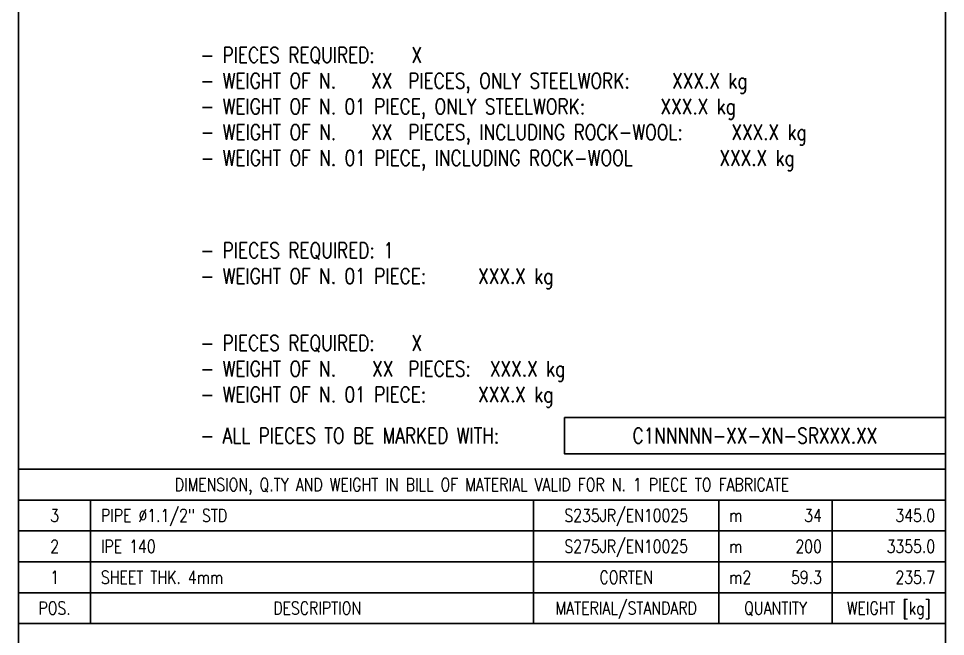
# Model space of a CAD drawing. Header units: millimetres. Extents: x -360 to -180, y 0 to 611.
# Drawn here: x -360 to -180, y 178.5 to 298.5 of the extents above; entities that cross this region are included whole.
import ezdxf
from ezdxf.enums import TextEntityAlignment as Align

# ---------------------------------------------------------------- set-up
doc = ezdxf.new("R2010")
doc.units = ezdxf.units.MM
doc.header["$LTSCALE"] = 0.5
doc.layers.get('0').update_dxf_attribs({"color": 3})
for name, color, linetype in [('CONTORNI', 2, 'Continuous'), ('REDECAM_TITLE-BLOCK', 1, 'Continuous'), ('SOTTILI', 1, 'Continuous'), ('TESTI', 4, 'Continuous')]:
    doc.layers.add(name, color=color, linetype=linetype)
doc.styles.add('ROMAND', font='romand.shx', dxfattribs={"width": 0.8})
doc.styles.get("Standard").update_dxf_attribs({"font": 'romans.shx', "width": 0.8})

# ---------------------------------------------------------------- blocks, each defined once
blk = doc.blocks.new('BOM')
at = {"layer": 'REDECAM_TITLE-BLOCK', "color": 1}
for p, q in [((180, 6), (0, 6)), ((14, 0), (14, 6)), ((100, 6), (100, 0)), ((136, 6), (136, 0)), ((158, 6), (158, 0)), ((180, 0), (0, 0))]:
    blk.add_line(p, q, dxfattribs=at)
at = {"layer": 'REDECAM_TITLE-BLOCK', "color": 2}
for p, q in [((0, 6), (0, 0)), ((180, 0), (180, 6))]:
    blk.add_line(p, q, dxfattribs=at)
at = {"layer": 'REDECAM_TITLE-BLOCK', "color": 2, "width": 0.8, "flags": 12}
blk.add_attdef('POS.', text='', height=2.5, dxfattribs=at).set_placement((7, 3), align=Align.MIDDLE_CENTER)
at = {"layer": 'REDECAM_TITLE-BLOCK', "color": 4, "width": 0.8, "flags": 12}
for tag, p in [('DES', (16, 3)), ('UNI', (138, 3))]:
    blk.add_attdef(tag, text='', height=2.5, dxfattribs=at).set_placement(p, align=Align.MIDDLE_LEFT)
blk.add_attdef('MAT', text='', height=2.5, dxfattribs=at).set_placement((118, 3), align=Align.MIDDLE_CENTER)
for tag, p in [('QTY', (156, 3)), ('WEI', (178, 3))]:
    blk.add_attdef(tag, text='', height=2.5, dxfattribs=at).set_placement(p, align=Align.MIDDLE_RIGHT)
blk = doc.blocks.new('TOP_BOM')
at = {"layer": 'REDECAM_TITLE-BLOCK', "color": 2}
for p, q in [((0, 6), (180, 6)), ((0, 6), (0, 0)), ((180, 6), (180, 0)), ((0, 0), (180, 0))]:
    blk.add_line(p, q, dxfattribs=at)
at = {"layer": 'REDECAM_TITLE-BLOCK', "color": 4, "width": 0.8}
blk.add_text('DIMENSION, Q.TY AND WEIGHT IN BILL OF MATERIAL VALID FOR N. 1 PIECE TO FABRICATE', height=2.5, dxfattribs=at).set_placement((90, 3), align=Align.MIDDLE_CENTER)
blk = doc.blocks.new('INDEX_BOM')
at = {"layer": 'REDECAM_TITLE-BLOCK', "color": 2}
for p, q in [((0, 6), (180, 6)), ((0, 6), (0, 0)), ((180, 6), (180, 0)), ((0, 0), (180, 0))]:
    blk.add_line(p, q, dxfattribs=at)
at = {"layer": 'REDECAM_TITLE-BLOCK', "color": 1}
for p, q in [((14, 6), (14, 0)), ((100, 6), (100, 0)), ((136, 6), (136, 0)), ((158, 6), (158, 0))]:
    blk.add_line(p, q, dxfattribs=at)
at = {"layer": 'REDECAM_TITLE-BLOCK', "color": 2, "width": 0.8}
for s, p in [('POS.', (7, 3)), ('DESCRIPTION', (58, 3)), ('MATERIAL/STANDARD', (118, 3)), ('QUANTITY', (147, 3)), ('WEIGHT [kg]', (169, 3))]:
    blk.add_text(s, height=2.5, dxfattribs=at).set_placement(p, align=Align.MIDDLE_CENTER)
blk = doc.blocks.new('NOTE-PARTS-WEIGHT')
at = {"layer": 'CONTORNI', "width": 0.8}
for s, p in [('- PIECES REQUIRED:', (-144.69, 13)), ('- WEIGHT OF N.', (-144.67, 8)), ('PIECES:', (-104.32, 8)), ('- WEIGHT OF N. 01 PIECE:', (-144.67, 3))]:
    blk.add_text(s, height=3, dxfattribs=at).set_placement(p)
for tag, p in [('PIECES-REQUIRED1', (-103.69, 13)), ('PIECES-REQUIRED2', (-111.3, 8)), ('TOTAL-WEIGHT', (-88.44, 8)), ('UNIT-WEIGHT', (-90.73, 3))]:
    blk.add_attdef(tag, p, '', height=3, dxfattribs=at)
blk = doc.blocks.new('NOTE-PART-WEIGHT')
at = {"layer": 'CONTORNI', "width": 0.8}
for s, p in [('- PIECES REQUIRED: 1', (-144.67, 8)), ('- WEIGHT OF N. 01 PIECE:', (-144.67, 3))]:
    blk.add_text(s, height=3, dxfattribs=at).set_placement(p)
blk.add_attdef('UNIT-WEIGHT', (-90.73, 3), '', height=3, dxfattribs=at)
blk = doc.blocks.new('NOTE-PARTS-WEIGHT-INSULATION')
at = {"layer": 'CONTORNI', "width": 0.8}
for s, p in [('- PIECES REQUIRED:', (-144.69, 23)), ('- WEIGHT OF N.', (-144.67, 18)), ('PIECES, ONLY STEELWORK:', (-104.32, 18)), ('- WEIGHT OF N. 01 PIECE, ONLY STEELWORK:', (-144.67, 13)), ('- WEIGHT OF N.', (-144.65, 8)), ('PIECES, INCLUDING ROCK-WOOL:', (-104.3, 8)), ('- WEIGHT OF N. 01 PIECE, INCLUDING ROCK-WOOL', (-144.65, 3))]:
    blk.add_text(s, height=3, dxfattribs=at).set_placement(p)
for tag, p in [('PIECES-REQUIRED1', (-103.69, 23)), ('PIECES-REQUIRED2', (-111.5, 18)), ('TOTAL-WEIGHT-STEELWORK', (-53.05, 18)), ('UNIT-WEIGHT-STEELWORK', (-55.31, 13)), ('PIECES-REQUIRED3', (-111.48, 8)), ('TOTAL-WEIGHT-INSULATION', (-41.55, 8)), ('UNIT-WEIGHT-INSULATION', (-43.87, 3))]:
    blk.add_attdef(tag, p, '', height=3, dxfattribs=at)

msp = doc.modelspace()

# ---------------------------------------------------------------- linework, layer by layer
msp.add_lwpolyline([(-360, 574), (-180, 574), (-180, 0), (-360, 0)], close=True)
at = {"layer": 'SOTTILI', "linetype": 'Continuous'}
msp.add_lwpolyline([(-254, 221), (-180, 221), (-180, 214), (-254, 214)], close=True, dxfattribs=at)

# ---------------------------------------------------------------- block references
for name, p, values in [('NOTE-PARTS-WEIGHT-INSULATION', (-180, 266.94), {'PIECES-REQUIRED1': 'X', 'PIECES-REQUIRED2': 'XX', 'PIECES-REQUIRED3': 'XX', 'TOTAL-WEIGHT-STEELWORK': 'XXX.X kg', 'UNIT-WEIGHT-STEELWORK': 'XXX.X kg', 'TOTAL-WEIGHT-INSULATION': 'XXX.X kg', 'UNIT-WEIGHT-INSULATION': 'XXX.X kg'}), ('NOTE-PART-WEIGHT', (-180, 244), {'UNIT-WEIGHT': 'XXX.X kg'}), ('NOTE-PARTS-WEIGHT', (-180, 221), {'PIECES-REQUIRED1': 'X', 'PIECES-REQUIRED2': 'XX', 'TOTAL-WEIGHT': 'XXX.X kg', 'UNIT-WEIGHT': 'XXX.X kg'}), ('BOM', (-360, 199), {'POS.': '3', 'DES': 'PIPE Ø1.1/2" STD', 'MAT': 'S235JR/EN10025', 'UNI': 'm', 'QTY': '34', 'WEI': '345.0'}), ('BOM', (-360, 193), {'POS.': '2', 'DES': 'IPE 140', 'MAT': 'S275JR/EN10025', 'UNI': 'm', 'QTY': '200', 'WEI': '3355.0'}), ('BOM', (-360, 187), {'POS.': '1', 'DES': 'SHEET THK. 4mm', 'MAT': 'CORTEN', 'UNI': 'm2', 'QTY': '59.3', 'WEI': '235.7'})]:
    msp.add_blockref(name, p).add_auto_attribs(values)
at = {"layer": 'REDECAM_TITLE-BLOCK'}
for name, p in [('TOP_BOM', (-360, 205)), ('INDEX_BOM', (-360, 181))]:
    msp.add_blockref(name, p, dxfattribs=at)

# ---------------------------------------------------------------- texts
at = {"layer": 'CONTORNI', "style": 'ROMAND', "width": 0.8}
msp.add_text('C1NNNNN-XX-XN-SRXXX.XX', height=3, dxfattribs=at).set_placement((-217, 216), align=Align.CENTER)
at = {"layer": 'TESTI', "width": 0.8}
msp.add_text('- ALL PIECES TO BE MARKED WITH:', height=3, dxfattribs=at).set_placement((-324.67, 216))

doc.saveas('drawing.dxf')
